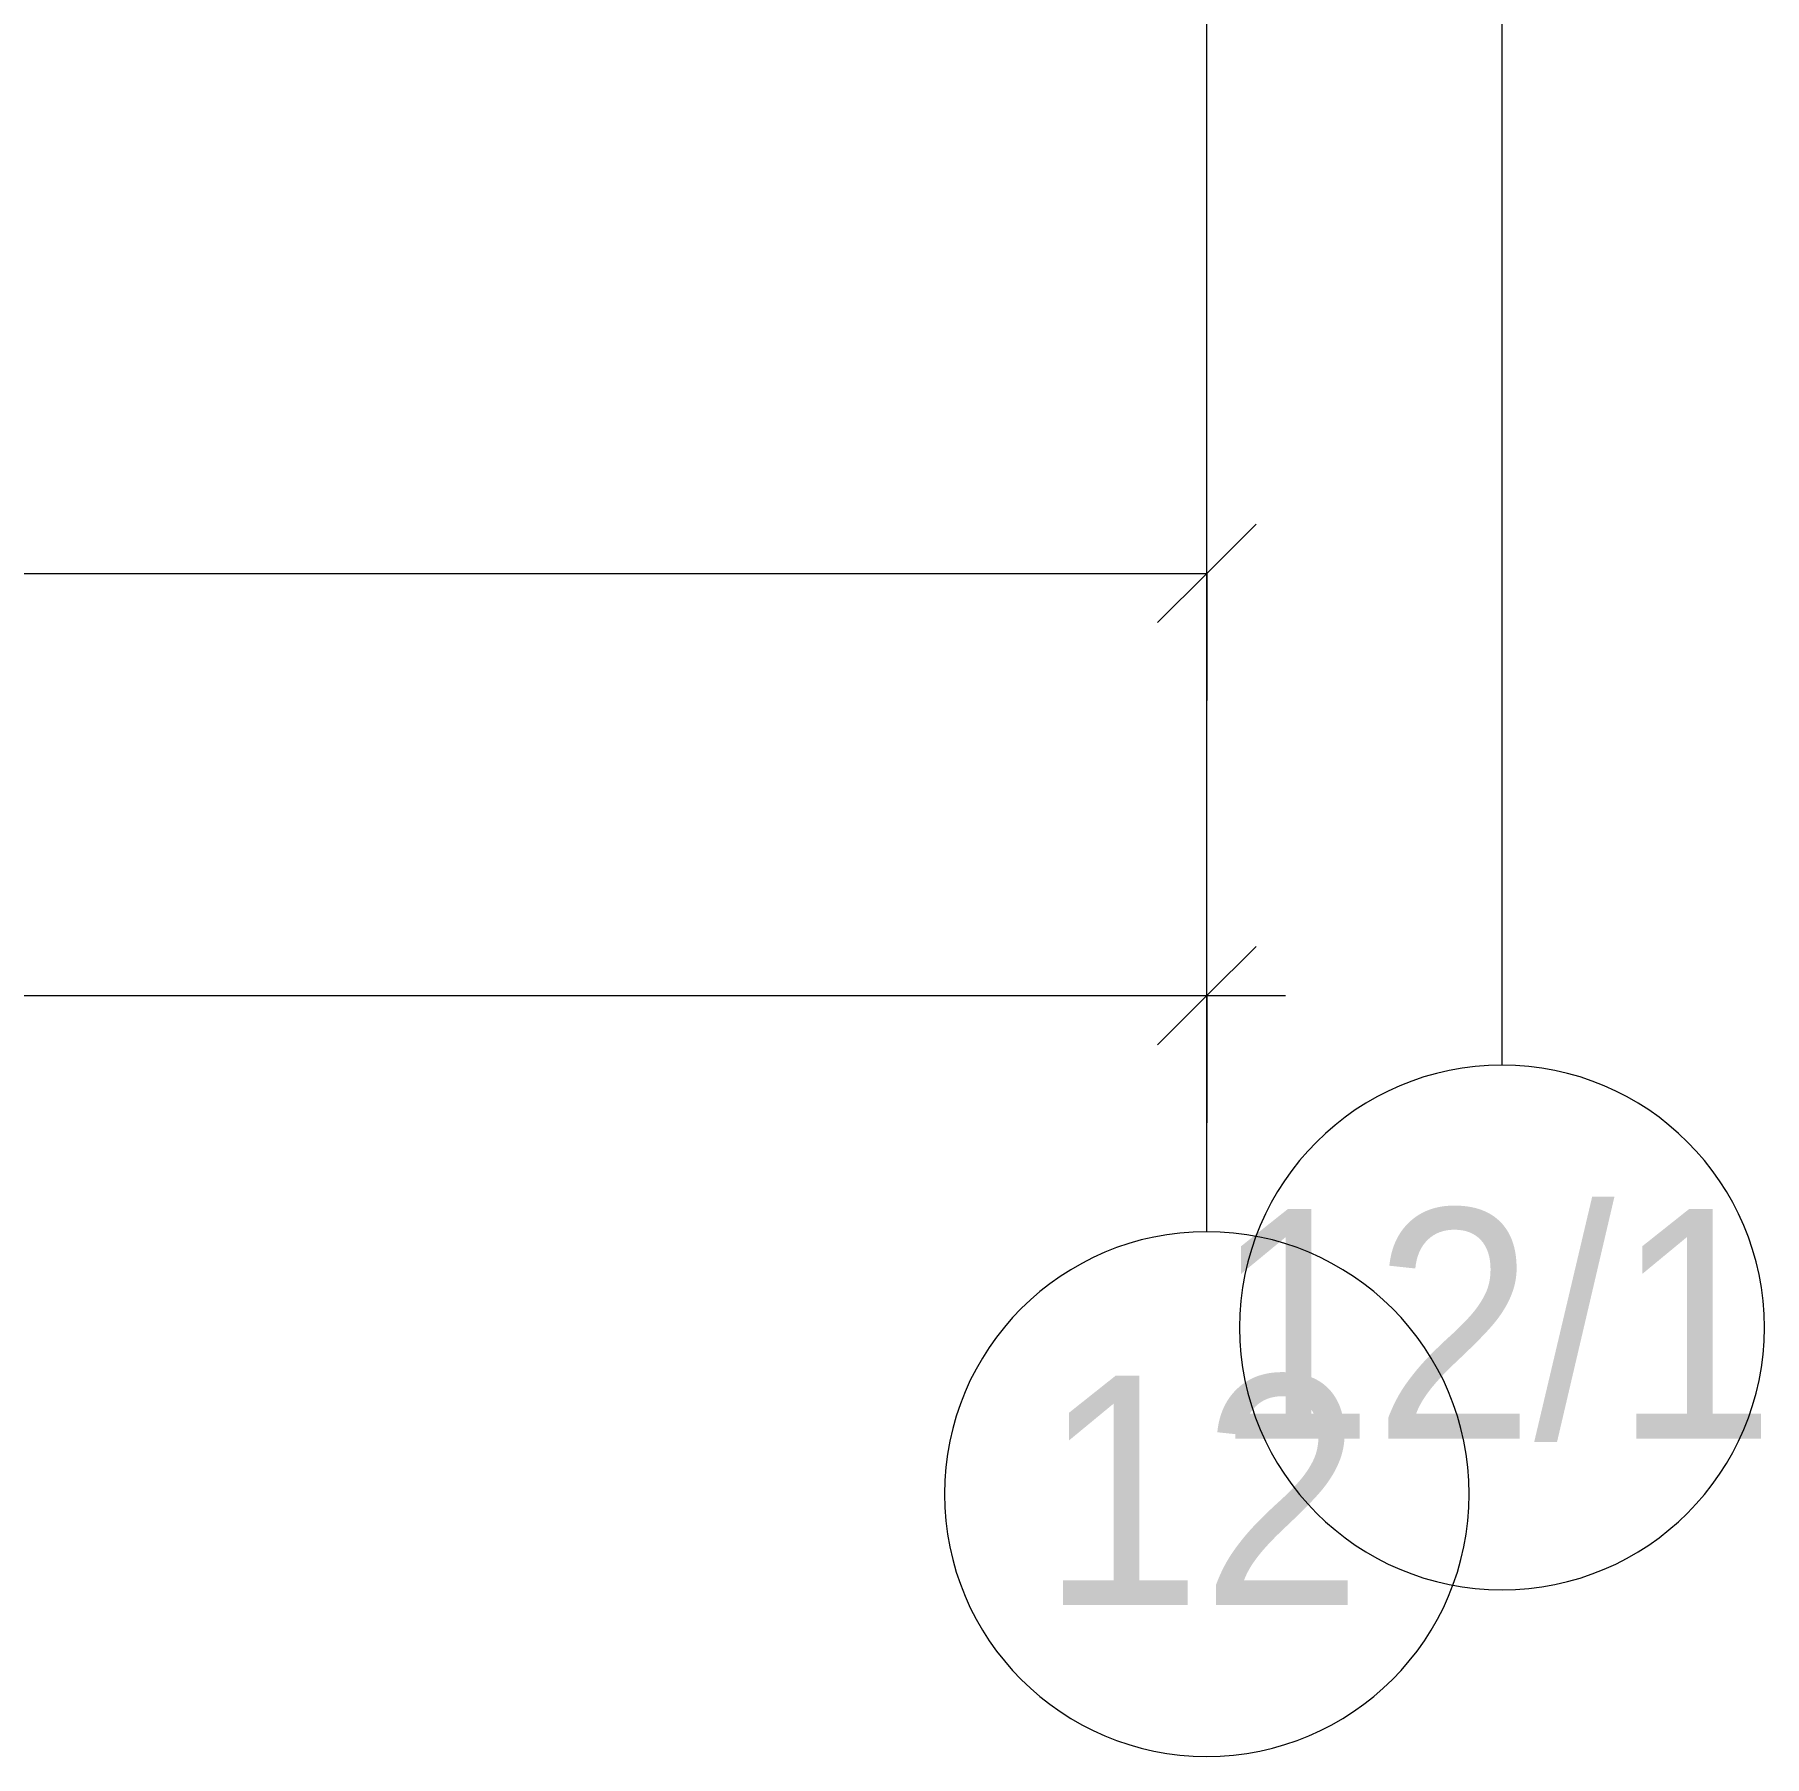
# Model space of a CAD drawing. Header units: millimetres. Extents: x -5426 to 189269, y -8553 to 29000.
# Drawn here: x 36523 to 39160, y -2960 to -335 of the extents above; entities that cross this region are included whole.
import ezdxf

# ---------------------------------------------------------------- set-up
doc = ezdxf.new("R2010")
doc.units = ezdxf.units.MM
for name, color, linetype, lineweight in [('A-ANNO-DIMS', 7, 'Continuous', 9), ('A-ANNO-DIMS-100', 7, 'Continuous', 9), ('Оси', 7, 'Continuous', 9), ('Оси-1', 7, 'Continuous', 20)]:
    doc.layers.add(name, color=color, linetype=linetype, lineweight=lineweight)
doc.styles.add('Arial', font='arial.ttf', dxfattribs={"width": 0.9, "height": 350})
doc.styles.add('ISOCPEUR', font='isocpeur.ttf', dxfattribs={"width": 0.9, "height": 250})
doc.dimstyles.new('ISO-2_5_0_9К_БОЛЬШОЙ', dxfattribs={"dimscale": 304.8, "dimtxt": 248.995294, "dimasz": 0.492126, "dimexe": 0.393701, "dimexo": 0.984252, "dimgap": 0, "dimtad": 1, "dimdec": 0, "dimrnd": 10, "dimzin": 0, "dimdsep": 46, "dimtxsty": 'ISOCPEUR', "dimblk1": 'OBLIQUE', "dimblk2": 'OBLIQUE', "dimsah": 1, "dimcen": 0.09, "dimdle": 0.393701, "dimazin": 0, "dimtfac": 1, "dimtdec": 4, "dimtix": 1, "dimtmove": 2, "dimatfit": 3, "dimfxl": 1, "dimtvp": 1, "dimtolj": 1, "dimtzin": 0, "dimarcsym": 2})
doc.dimstyles.new('ISO-2_5_0_9К_БОЛЬШОЙ_1', dxfattribs={"dimscale": 304.8, "dimtxt": 248.995294, "dimasz": 0.492126, "dimexe": 0.393701, "dimexo": 0.984252, "dimgap": 0, "dimtad": 1, "dimdec": 0, "dimrnd": 10, "dimzin": 0, "dimdsep": 46, "dimtxsty": 'ISOCPEUR', "dimblk1": 'OBLIQUE', "dimblk2": 'OBLIQUE', "dimsah": 1, "dimcen": 0.09, "dimdle": 0.393701, "dimazin": 0, "dimtfac": 1, "dimtdec": 4, "dimtix": 1, "dimtmove": 0, "dimatfit": 3, "dimfxl": 1, "dimtvp": 1, "dimtolj": 1, "dimtzin": 0, "dimarcsym": 2})

# ---------------------------------------------------------------- blocks, each defined once
blk = doc.blocks.new('Ось сетки - D8-29747960-План отделки стен 3 этажа в осях 1-12')
at = {"layer": 'Оси-1'}
for start, end in [(360, 180), (180, 360)]:
    blk.add_arc((0, 0), 4, start, end, dxfattribs=at)
blk = doc.blocks.new('DIMBLOCK12-План отделки стен 3 этажа в осях 1-12')
at = {"layer": 'A-ANNO-DIMS-100'}
for p, q in [((33310, -1350.4), (33310, -1036.5)), ((38310, -1350.4), (38310, -1036.5)), ((33310, -1156.5), (38310, -1156.5)), ((33310, -1156.5), (33310, -1350.4)), ((38310, -1156.5), (38310, -1350.4))]:
    blk.add_line(p, q, dxfattribs=at)
at = {"layer": 'A-ANNO-DIMS-100', "lineweight": 20}
for p, q in [((33310, -1156.5), (33385, -1081.5)), ((38310, -1156.5), (38385, -1081.5)), ((33310, -1156.5), (33235, -1231.5)), ((38310, -1156.5), (38235, -1231.5))]:
    blk.add_line(p, q, dxfattribs=at)
at = {"layer": 'A-ANNO-DIMS-100', "color": 0, "insert": (35494, -829.9), "char_height": 250, "width": 758.478, "attachment_point": 1, "line_spacing_factor": 1.149209, "style": 'ISOCPEUR'}
blk.add_mtext('5000', dxfattribs=at)
blk = doc.blocks.new('_Oblique')
at = {"color": 0, "linetype": 'ByBlock', "lineweight": -2}
blk.add_line((-0.5, -0.5), (0.5, 0.5), dxfattribs=at)
blk = doc.blocks.new('DIMBLOCK25-План отделки стен 3 этажа в осях 1-12')
at = {"layer": 'A-ANNO-DIMS-100'}
for p, q in [((110, -1994.1), (110, -1680.1)), ((38310, -1994.1), (38310, -1680.1)), ((-10, -1800.1), (38430, -1800.1)), ((110, -1800.1), (110, -1994.1)), ((38310, -1800.1), (38310, -1994.1))]:
    blk.add_line(p, q, dxfattribs=at)
at = {"layer": 'A-ANNO-DIMS-100', "lineweight": 20}
for p, q in [((110, -1800.1), (185, -1725.1)), ((38310, -1800.1), (38385, -1725.1)), ((110, -1800.1), (35, -1875.1)), ((38310, -1800.1), (38235, -1875.1))]:
    blk.add_line(p, q, dxfattribs=at)
at = {"layer": 'A-ANNO-DIMS-100', "color": 0, "insert": (19932.7, -1473.5), "char_height": 250, "width": 948.097, "attachment_point": 1, "line_spacing_factor": 1.149209, "style": 'ISOCPEUR'}
blk.add_mtext('38200', dxfattribs=at)

msp = doc.modelspace()

# ---------------------------------------------------------------- linework, layer by layer
at = {"layer": 'Оси'}
for p, q in [((38760, -1906.3), (38760, 593.7)), ((38310, -2160.2), (38310, 339.8))]:
    msp.add_line(p, q, dxfattribs=at)

# ---------------------------------------------------------------- block references
at = {"layer": 'Оси-1', "xscale": 99.99999999999993, "yscale": 99.99999999999993, "zscale": 99.99999999999993}
for p in [(38760, -2306.3), (38310, -2560.2)]:
    msp.add_blockref('Ось сетки - D8-29747960-План отделки стен 3 этажа в осях 1-12', p, dxfattribs=at)

# ---------------------------------------------------------------- texts
at = {"layer": 'Оси', "char_height": 350, "attachment_point": 1, "style": 'Arial'}
for s, insert, width in [('12/1', (38319.7, -2125.6), 1060.633), ('12', (38057.4, -2379.5), 606.076)]:
    msp.add_mtext(s, dxfattribs=dict(at, insert=insert, width=width))

# ---------------------------------------------------------------- dimensions: what is measured, and where the dimension line sits
at = {"layer": 'A-ANNO-DIMS'}
dim = msp.add_linear_dim(base=(38310, -1156.5), p1=(33310, -1050.4), p2=(38310, -1050.4), dimstyle='ISO-2_5_0_9К_БОЛЬШОЙ_1', override={"dimpost": '<>', "dimfxl": 5000}, dxfattribs=at)
dim.commit()
dim.dimension.update_dxf_attribs({"geometry": 'DIMBLOCK12-План отделки стен 3 этажа в осях 1-12', "text_midpoint": (35810, -1031.5)})
dim = msp.add_linear_dim(base=(38310, -1800.1), p1=(110, -1694.1), p2=(38310, -1694.1), dimstyle='ISO-2_5_0_9К_БОЛЬШОЙ', override={"dimpost": '<>', "dimfxl": 38199.999966}, dxfattribs=at)
dim.commit()
dim.dimension.update_dxf_attribs({"geometry": 'DIMBLOCK25-План отделки стен 3 этажа в осях 1-12', "text_midpoint": (20406.7, -1640.2), "dimtype": 160})

doc.saveas('drawing.dxf')
